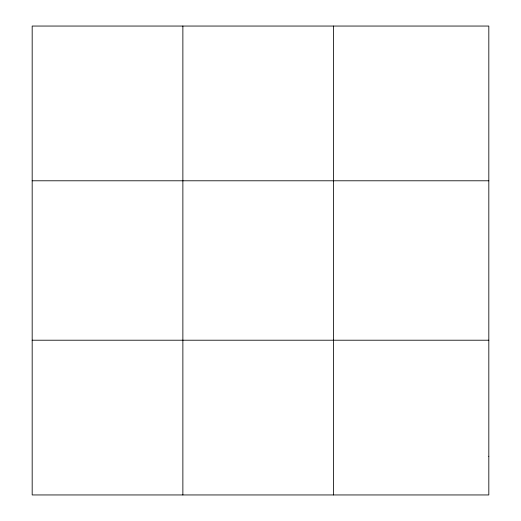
<?xml version="1.0" encoding="UTF-8"?>
<svg xmlns="http://www.w3.org/2000/svg" width="521" height="521" viewBox="0 0 521 521"><rect width="100%" height="100%" fill="white"/><g stroke="black" fill="none" stroke-linecap="round" stroke-linejoin="round"><path stroke-width="0.78" d="M182.871 26.05L182.871 494.95M333.564 26.05L333.564 494.95M32.178 180.787L488.822 180.787M32.178 340.213L488.822 340.213M488.822 456.266L488.822 494.95L32.178 494.95L32.178 26.05L488.822 26.05L488.822 456.266"/></g></svg>
